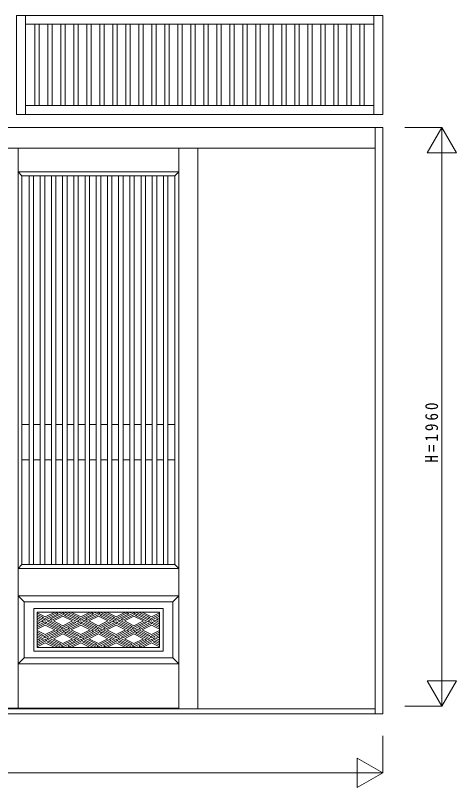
# Model space of a CAD drawing. Units: millimetres, scale not verified. Extents: x -13750 to 13750, y -10000 to 10000.
# Drawn here: x -2443 to -950, y -1548 to 1066 of the extents above; entities that cross this region are included whole.
import ezdxf

# ---------------------------------------------------------------- set-up
doc = ezdxf.new("R2010")
doc.units = ezdxf.units.MM
doc.header["$LTSCALE"] = 50
for name, color, linetype, lineweight in [('0-3_YKK_A1', 4, 'Continuous', 18), ('0-6_YKK_A2', 3, 'Continuous', 18), ('0-7_YKK_N1', 2, 'Continuous', 18)]:
    doc.layers.add(name, color=color, linetype=linetype, lineweight=lineweight)
doc.styles.add('ＭＳ ゴシック', font='')
doc.styles.get('ＭＳ ゴシック').set_extended_font_data('MS Gothic')

msp = doc.modelspace()

# ---------------------------------------------------------------- linework, layer by layer
at = {"layer": '0-3_YKK_A1'}
for p, q in [((-2439.5, 1066), (-2439.5, 731)), ((-1200, 1066), (-2439.5, 1066)), ((-2409.5, 1066), (-2409.5, 731)), ((-1230, 1066), (-1230, 731)), ((-1200, 731), (-1200, 1066)), ((-2409.5, 1036), (-1230, 1036)), ((-2377.25, 761), (-2377.25, 1036)), ((-2362.25, 761), (-2362.25, 1036)), ((-2333.25, 761), (-2333.25, 1036)), ((-2318.25, 761), (-2318.25, 1036)), ((-2289.25, 761), (-2289.25, 1036)), ((-2274.25, 761), (-2274.25, 1036)), ((-2245.25, 761), (-2245.25, 1036)), ((-2230.25, 761), (-2230.25, 1036)), ((-2201.25, 761), (-2201.25, 1036)), ((-2186.25, 761), (-2186.25, 1036)), ((-2157.25, 761), (-2157.25, 1036)), ((-2142.25, 761), (-2142.25, 1036)), ((-2113.25, 761), (-2113.25, 1036)), ((-2098.25, 761), (-2098.25, 1036)), ((-2069.25, 761), (-2069.25, 1036)), ((-2054.25, 761), (-2054.25, 1036)), ((-2025.25, 761), (-2025.25, 1036)), ((-2010.25, 761), (-2010.25, 1036)), ((-1981.25, 761), (-1981.25, 1036)), ((-1966.25, 761), (-1966.25, 1036)), ((-1937.25, 761), (-1937.25, 1036)), ((-1922.25, 761), (-1922.25, 1036)), ((-1893.25, 761), (-1893.25, 1036)), ((-1878.25, 761), (-1878.25, 1036)), ((-1849.25, 761), (-1849.25, 1036)), ((-1834.25, 761), (-1834.25, 1036)), ((-1805.25, 761), (-1805.25, 1036)), ((-1790.25, 761), (-1790.25, 1036)), ((-1761.25, 761), (-1761.25, 1036)), ((-1746.25, 761), (-1746.25, 1036)), ((-1717.25, 761), (-1717.25, 1036)), ((-1702.25, 761), (-1702.25, 1036)), ((-1673.25, 761), (-1673.25, 1036)), ((-1673.25, 761), (-1673.25, 1036)), ((-1658.25, 761), (-1658.25, 1036)), ((-1629.25, 761), (-1629.25, 1036)), ((-1614.25, 761), (-1614.25, 1036)), ((-1585.25, 761), (-1585.25, 1036)), ((-1570.25, 761), (-1570.25, 1036)), ((-1541.25, 761), (-1541.25, 1036)), ((-1526.25, 761), (-1526.25, 1036)), ((-1497.25, 761), (-1497.25, 1036)), ((-1482.25, 761), (-1482.25, 1036)), ((-1453.25, 761), (-1453.25, 1036)), ((-1438.25, 761), (-1438.25, 1036)), ((-1409.25, 761), (-1409.25, 1036)), ((-1394.25, 761), (-1394.25, 1036)), ((-1365.25, 761), (-1365.25, 1036)), ((-1350.25, 761), (-1350.25, 1036)), ((-1321.25, 761), (-1321.25, 1036)), ((-1306.25, 761), (-1306.25, 1036)), ((-1277.25, 761), (-1277.25, 1036)), ((-1262.25, 761), (-1262.25, 1036)), ((-1230, 761), (-2409.5, 761)), ((-2439.5, 731), (-1200, 731)), ((-2434, 617), (-2434, -1279)), ((-1890.25, 617), (-1890.25, -1279)), ((-1825.5, 617), (-1825.5, -1282)), ((-2421, 523), (-2434, 536)), ((-1890.25, 536), (-2434, 536)), ((-1903.25, 523), (-2421, 523)), ((-2421, 523), (-2421, -793)), ((-2396.9, -793), (-2396.9, 523)), ((-2381.9, -793), (-2381.9, 523)), ((-2359, -793), (-2359, 523)), ((-2344, -793), (-2344, 523)), ((-2321.1, -793), (-2321.1, 523)), ((-2306.1, -793), (-2306.1, 523)), ((-2283.2, -793), (-2283.2, 523)), ((-2268.2, -793), (-2268.2, 523)), ((-2245.3, -793), (-2245.3, 523)), ((-2230.3, -793), (-2230.3, 523)), ((-2207.4, -793), (-2207.4, 523)), ((-2192.4, -793), (-2192.4, 523)), ((-2169.5, -793), (-2169.5, 523)), ((-2154.5, -793), (-2154.5, 523)), ((-2131.6, -793), (-2131.6, 523)), ((-2116.6, -793), (-2116.6, 523)), ((-2093.7, -793), (-2093.7, 523)), ((-2078.7, -793), (-2078.7, 523)), ((-2055.8, -793), (-2055.8, 523)), ((-2040.8, -793), (-2040.8, 523)), ((-2017.9, -793), (-2017.9, 523)), ((-2002.9, -793), (-2002.9, 523)), ((-1980, -793), (-1980, 523)), ((-1965, -793), (-1965, 523)), ((-1942.1, -793), (-1942.1, 523)), ((-1927.1, -793), (-1927.1, 523)), ((-1903.25, 523), (-1890.25, 536)), ((-1903.25, -793), (-1903.25, 523)), ((-2396.9, -319), (-2421, -319)), ((-2359, -319), (-2381.9, -319)), ((-2321.1, -319), (-2344, -319)), ((-2283.2, -319), (-2306.1, -319)), ((-2245.3, -319), (-2268.2, -319)), ((-2207.4, -319), (-2230.3, -319)), ((-2169.5, -319), (-2192.4, -319)), ((-2131.6, -319), (-2154.5, -319)), ((-2093.7, -319), (-2116.6, -319)), ((-2055.8, -319), (-2078.7, -319)), ((-2017.9, -319), (-2040.8, -319)), ((-1980, -319), (-2002.9, -319)), ((-1942.1, -319), (-1965, -319)), ((-1903.25, -319), (-1927.1, -319)), ((-2396.9, -439), (-2421, -439)), ((-2359, -439), (-2381.9, -439)), ((-2321.1, -439), (-2344, -439)), ((-2283.2, -439), (-2306.1, -439)), ((-2245.3, -439), (-2268.2, -439)), ((-2207.4, -439), (-2230.3, -439)), ((-2169.5, -439), (-2192.4, -439)), ((-2131.6, -439), (-2154.5, -439)), ((-2093.7, -439), (-2116.6, -439)), ((-2055.8, -439), (-2078.7, -439)), ((-2017.9, -439), (-2040.8, -439)), ((-1980, -439), (-2002.9, -439)), ((-1942.1, -439), (-1965, -439)), ((-1903.25, -439), (-1927.1, -439)), ((-2421, -793), (-2434, -806)), ((-1890.25, -806), (-2434, -806)), ((-1903.25, -793), (-2421, -793)), ((-1903.25, -793), (-1890.25, -806)), ((-1890.25, -899), (-2434, -899)), ((-2414, -919), (-2434, -899)), ((-1890.25, -899), (-1910.25, -919)), ((-1910.25, -919), (-2414, -919)), ((-1910.25, -1109), (-1910.25, -919)), ((-1943.25, -942), (-2381, -942)), ((-2381, -942), (-2381, -1086)), ((-2369, -954), (-2369, -1074)), ((-2342.12, -970.03), (-2369, -956.59)), ((-2369, -962.18), (-2347.72, -972.82)), ((-2342.12, -970.03), (-2310.08, -954)), ((-2304.49, -956.8), (-2342.12, -975.62)), ((-2298.9, -959.59), (-2342.12, -981.21)), ((-2282.12, -956.8), (-2325.35, -978.41)), ((-2276.53, -959.59), (-2319.76, -981.21)), ((-2304.49, -956.8), (-2298.9, -959.59)), ((-2298.9, -954), (-2293.31, -956.8)), ((-2287.72, -954), (-2293.31, -956.8)), ((-2282.12, -956.8), (-2276.53, -959.59)), ((-2276.53, -954), (-2233.31, -975.62)), ((-2270.94, -962.39), (-2276.53, -965.18)), ((-2276.53, -965.18), (-2233.31, -986.8)), ((-2270.94, -962.39), (-2227.72, -984)), ((-2265.35, -954), (-2227.72, -972.82)), ((-2222.12, -970.03), (-2254.17, -954)), ((-2222.12, -970.03), (-2190.08, -954)), ((-2184.49, -956.8), (-2222.12, -975.62)), ((-2178.9, -959.59), (-2222.12, -981.21)), ((-2162.12, -956.8), (-2205.35, -978.41)), ((-2156.53, -959.59), (-2199.76, -981.21)), ((-2184.49, -956.8), (-2178.9, -959.59)), ((-2178.9, -954), (-2173.31, -956.8)), ((-2167.72, -954), (-2173.31, -956.8)), ((-2162.12, -956.8), (-2156.53, -959.59)), ((-2156.53, -954), (-2113.31, -975.62)), ((-2150.94, -962.39), (-2156.53, -965.18)), ((-2156.53, -965.18), (-2113.31, -986.8)), ((-2150.94, -962.39), (-2107.72, -984)), ((-2145.35, -954), (-2107.72, -972.82)), ((-2102.12, -970.03), (-2134.17, -954)), ((-2102.12, -970.03), (-2070.08, -954)), ((-2064.49, -956.8), (-2102.12, -975.62)), ((-2058.9, -959.59), (-2102.12, -981.21)), ((-2042.12, -956.8), (-2085.35, -978.41)), ((-2036.53, -959.59), (-2079.76, -981.21)), ((-2064.49, -956.8), (-2058.9, -959.59)), ((-2058.9, -954), (-2053.31, -956.8)), ((-2047.72, -954), (-2053.31, -956.8)), ((-2042.12, -956.8), (-2036.53, -959.59)), ((-2036.53, -954), (-1993.31, -975.62)), ((-2030.94, -962.39), (-2036.53, -965.18)), ((-2036.53, -965.18), (-1993.31, -986.8)), ((-2030.94, -962.39), (-1987.72, -984)), ((-2025.35, -954), (-1987.72, -972.82)), ((-1982.12, -970.03), (-2014.17, -954)), ((-1982.12, -970.03), (-1955.25, -956.59)), ((-1955.25, -962.18), (-1982.12, -975.62)), ((-1955.25, -1074), (-1955.25, -954)), ((-1943.25, -1086), (-1943.25, -942)), ((-2369, -967.77), (-2353.31, -975.62)), ((-2369, -973.36), (-2347.72, -984)), ((-2369, -978.95), (-2353.31, -986.8)), ((-2369, -989.05), (-2364.49, -986.8)), ((-2369, -1000.23), (-2342.12, -986.8)), ((-2369, -994.64), (-2358.9, -989.59)), ((-2369, -1005.82), (-2342.12, -992.39)), ((-2364.49, -986.8), (-2358.9, -989.59)), ((-2353.31, -975.62), (-2347.72, -972.82)), ((-2353.31, -986.8), (-2347.72, -984)), ((-2347.72, -978.41), (-2342.12, -975.62)), ((-2347.72, -978.41), (-2342.12, -981.21)), ((-2336.53, -989.59), (-2342.12, -986.8)), ((-2336.53, -989.59), (-2342.12, -992.39)), ((-2330.94, -981.21), (-2336.53, -984)), ((-2293.31, -1005.62), (-2336.53, -984)), ((-2330.94, -992.39), (-2336.53, -995.18)), ((-2287.72, -1002.82), (-2330.94, -981.21)), ((-2287.72, -1014), (-2330.94, -992.39)), ((-2319.76, -981.21), (-2325.35, -978.41)), ((-2282.12, -967.98), (-2314.17, -984)), ((-2282.12, -1000.03), (-2314.17, -984)), ((-2287.72, -1008.41), (-2244.49, -986.8)), ((-2282.12, -967.98), (-2250.08, -984)), ((-2282.12, -1000.03), (-2250.08, -984)), ((-2282.12, -1011.21), (-2238.9, -989.59)), ((-2265.35, -1008.41), (-2222.12, -986.8)), ((-2259.76, -1011.21), (-2222.12, -992.39)), ((-2244.49, -986.8), (-2238.9, -989.59)), ((-2233.31, -975.62), (-2227.72, -972.82)), ((-2233.31, -986.8), (-2227.72, -984)), ((-2227.72, -978.41), (-2222.12, -975.62)), ((-2227.72, -978.41), (-2222.12, -981.21)), ((-2216.53, -989.59), (-2222.12, -986.8)), ((-2216.53, -989.59), (-2222.12, -992.39)), ((-2210.94, -981.21), (-2216.53, -984)), ((-2173.31, -1005.62), (-2216.53, -984)), ((-2210.94, -992.39), (-2216.53, -995.18)), ((-2167.72, -1002.82), (-2210.94, -981.21)), ((-2167.72, -1014), (-2210.94, -992.39)), ((-2199.76, -981.21), (-2205.35, -978.41)), ((-2162.12, -967.98), (-2194.17, -984)), ((-2162.12, -1000.03), (-2194.17, -984)), ((-2167.72, -1008.41), (-2124.49, -986.8)), ((-2162.12, -967.98), (-2130.08, -984)), ((-2162.12, -1000.03), (-2130.08, -984)), ((-2162.12, -1011.21), (-2118.9, -989.59)), ((-2145.35, -1008.41), (-2102.12, -986.8)), ((-2139.76, -1011.21), (-2102.12, -992.39)), ((-2124.49, -986.8), (-2118.9, -989.59)), ((-2113.31, -975.62), (-2107.72, -972.82)), ((-2113.31, -986.8), (-2107.72, -984)), ((-2107.72, -978.41), (-2102.12, -975.62)), ((-2107.72, -978.41), (-2102.12, -981.21)), ((-2096.53, -989.59), (-2102.12, -986.8)), ((-2096.53, -989.59), (-2102.12, -992.39)), ((-2090.94, -981.21), (-2096.53, -984)), ((-2053.31, -1005.62), (-2096.53, -984)), ((-2090.94, -992.39), (-2096.53, -995.18)), ((-2047.72, -1002.82), (-2090.94, -981.21)), ((-2047.72, -1014), (-2090.94, -992.39)), ((-2079.76, -981.21), (-2085.35, -978.41)), ((-2042.12, -967.98), (-2074.17, -984)), ((-2042.12, -1000.03), (-2074.17, -984)), ((-2047.72, -1008.41), (-2004.49, -986.8)), ((-2042.12, -967.98), (-2010.08, -984)), ((-2042.12, -1000.03), (-2010.08, -984)), ((-2042.12, -1011.21), (-1998.9, -989.59)), ((-2025.35, -1008.41), (-1982.12, -986.8)), ((-2019.76, -1011.21), (-1982.12, -992.39)), ((-2004.49, -986.8), (-1998.9, -989.59)), ((-1993.31, -975.62), (-1987.72, -972.82)), ((-1993.31, -986.8), (-1987.72, -984)), ((-1987.72, -978.41), (-1982.12, -975.62)), ((-1987.72, -978.41), (-1982.12, -981.21)), ((-1955.25, -967.77), (-1982.12, -981.21)), ((-1976.53, -989.59), (-1982.12, -986.8)), ((-1976.53, -989.59), (-1982.12, -992.39)), ((-1970.94, -981.21), (-1976.53, -984)), ((-1955.25, -994.64), (-1976.53, -984)), ((-1970.94, -992.39), (-1976.53, -995.18)), ((-1955.25, -989.05), (-1970.94, -981.21)), ((-1955.25, -1000.23), (-1970.94, -992.39)), ((-1955.25, -973.36), (-1965.35, -978.41)), ((-1959.76, -981.21), (-1965.35, -978.41)), ((-1955.25, -978.95), (-1959.76, -981.21)), ((-2342.12, -997.98), (-2369, -1011.41)), ((-2342.12, -1030.03), (-2369, -1016.59)), ((-2342.12, -997.98), (-2310.08, -1014)), ((-2342.12, -1030.03), (-2310.08, -1014)), ((-2304.49, -1016.8), (-2342.12, -1035.62)), ((-2298.9, -1014), (-2336.53, -995.18)), ((-2282.12, -1016.8), (-2325.35, -1038.41)), ((-2304.49, -1016.8), (-2298.9, -1019.59)), ((-2298.9, -1014), (-2293.31, -1016.8)), ((-2293.31, -1005.62), (-2287.72, -1002.82)), ((-2287.72, -1014), (-2293.31, -1016.8)), ((-2282.12, -1011.21), (-2287.72, -1008.41)), ((-2282.12, -1016.8), (-2276.53, -1019.59)), ((-2276.53, -1014), (-2270.94, -1011.21)), ((-2276.53, -1014), (-2233.31, -1035.62)), ((-2265.35, -1014), (-2270.94, -1011.21)), ((-2259.76, -1011.21), (-2265.35, -1008.41)), ((-2265.35, -1014), (-2227.72, -1032.82)), ((-2222.12, -997.98), (-2254.17, -1014)), ((-2222.12, -1030.03), (-2254.17, -1014)), ((-2222.12, -997.98), (-2190.08, -1014)), ((-2222.12, -1030.03), (-2190.08, -1014)), ((-2184.49, -1016.8), (-2222.12, -1035.62)), ((-2178.9, -1014), (-2216.53, -995.18)), ((-2162.12, -1016.8), (-2205.35, -1038.41)), ((-2184.49, -1016.8), (-2178.9, -1019.59)), ((-2178.9, -1014), (-2173.31, -1016.8)), ((-2173.31, -1005.62), (-2167.72, -1002.82)), ((-2167.72, -1014), (-2173.31, -1016.8)), ((-2162.12, -1011.21), (-2167.72, -1008.41)), ((-2162.12, -1016.8), (-2156.53, -1019.59)), ((-2156.53, -1014), (-2150.94, -1011.21)), ((-2156.53, -1014), (-2113.31, -1035.62)), ((-2145.35, -1014), (-2150.94, -1011.21)), ((-2139.76, -1011.21), (-2145.35, -1008.41)), ((-2145.35, -1014), (-2107.72, -1032.82)), ((-2102.12, -997.98), (-2134.17, -1014)), ((-2102.12, -1030.03), (-2134.17, -1014)), ((-2102.12, -997.98), (-2070.08, -1014)), ((-2102.12, -1030.03), (-2070.08, -1014)), ((-2064.49, -1016.8), (-2102.12, -1035.62)), ((-2058.9, -1014), (-2096.53, -995.18)), ((-2042.12, -1016.8), (-2085.35, -1038.41)), ((-2064.49, -1016.8), (-2058.9, -1019.59)), ((-2058.9, -1014), (-2053.31, -1016.8)), ((-2053.31, -1005.62), (-2047.72, -1002.82)), ((-2047.72, -1014), (-2053.31, -1016.8)), ((-2042.12, -1011.21), (-2047.72, -1008.41)), ((-2042.12, -1016.8), (-2036.53, -1019.59)), ((-2036.53, -1014), (-2030.94, -1011.21)), ((-2036.53, -1014), (-1993.31, -1035.62)), ((-2025.35, -1014), (-2030.94, -1011.21)), ((-2019.76, -1011.21), (-2025.35, -1008.41)), ((-2025.35, -1014), (-1987.72, -1032.82)), ((-1982.12, -997.98), (-2014.17, -1014)), ((-1982.12, -1030.03), (-2014.17, -1014)), ((-1982.12, -997.98), (-1955.25, -1011.41)), ((-1982.12, -1030.03), (-1955.25, -1016.59)), ((-1955.25, -1005.82), (-1976.53, -995.18)), ((-2369, -1022.18), (-2347.72, -1032.82)), ((-2369, -1027.77), (-2353.31, -1035.62)), ((-2369, -1033.36), (-2347.72, -1044)), ((-2369, -1038.95), (-2353.31, -1046.8)), ((-2353.31, -1035.62), (-2347.72, -1032.82)), ((-2353.31, -1046.8), (-2347.72, -1044)), ((-2347.72, -1038.41), (-2342.12, -1035.62)), ((-2347.72, -1038.41), (-2342.12, -1041.21)), ((-2298.9, -1019.59), (-2342.12, -1041.21)), ((-2330.94, -1041.21), (-2336.53, -1044)), ((-2293.31, -1065.62), (-2336.53, -1044)), ((-2287.72, -1062.82), (-2330.94, -1041.21)), ((-2319.76, -1041.21), (-2325.35, -1038.41)), ((-2276.53, -1019.59), (-2319.76, -1041.21)), ((-2282.12, -1027.98), (-2314.17, -1044)), ((-2282.12, -1060.03), (-2314.17, -1044)), ((-2282.12, -1027.98), (-2250.08, -1044)), ((-2282.12, -1060.03), (-2250.08, -1044)), ((-2270.94, -1022.39), (-2276.53, -1025.18)), ((-2276.53, -1025.18), (-2233.31, -1046.8)), ((-2270.94, -1022.39), (-2227.72, -1044)), ((-2233.31, -1035.62), (-2227.72, -1032.82)), ((-2233.31, -1046.8), (-2227.72, -1044)), ((-2227.72, -1038.41), (-2222.12, -1035.62)), ((-2227.72, -1038.41), (-2222.12, -1041.21)), ((-2178.9, -1019.59), (-2222.12, -1041.21)), ((-2210.94, -1041.21), (-2216.53, -1044)), ((-2173.31, -1065.62), (-2216.53, -1044)), ((-2167.72, -1062.82), (-2210.94, -1041.21)), ((-2199.76, -1041.21), (-2205.35, -1038.41)), ((-2156.53, -1019.59), (-2199.76, -1041.21)), ((-2162.12, -1027.98), (-2194.17, -1044)), ((-2162.12, -1060.03), (-2194.17, -1044)), ((-2162.12, -1027.98), (-2130.08, -1044)), ((-2162.12, -1060.03), (-2130.08, -1044)), ((-2150.94, -1022.39), (-2156.53, -1025.18)), ((-2156.53, -1025.18), (-2113.31, -1046.8)), ((-2150.94, -1022.39), (-2107.72, -1044)), ((-2113.31, -1035.62), (-2107.72, -1032.82)), ((-2113.31, -1046.8), (-2107.72, -1044)), ((-2107.72, -1038.41), (-2102.12, -1035.62)), ((-2107.72, -1038.41), (-2102.12, -1041.21)), ((-2058.9, -1019.59), (-2102.12, -1041.21)), ((-2090.94, -1041.21), (-2096.53, -1044)), ((-2053.31, -1065.62), (-2096.53, -1044)), ((-2047.72, -1062.82), (-2090.94, -1041.21)), ((-2079.76, -1041.21), (-2085.35, -1038.41)), ((-2036.53, -1019.59), (-2079.76, -1041.21)), ((-2042.12, -1027.98), (-2074.17, -1044)), ((-2042.12, -1060.03), (-2074.17, -1044)), ((-2042.12, -1027.98), (-2010.08, -1044)), ((-2042.12, -1060.03), (-2010.08, -1044)), ((-2030.94, -1022.39), (-2036.53, -1025.18)), ((-2036.53, -1025.18), (-1993.31, -1046.8)), ((-2030.94, -1022.39), (-1987.72, -1044)), ((-1993.31, -1035.62), (-1987.72, -1032.82)), ((-1993.31, -1046.8), (-1987.72, -1044)), ((-1987.72, -1038.41), (-1982.12, -1035.62)), ((-1987.72, -1038.41), (-1982.12, -1041.21)), ((-1955.25, -1022.18), (-1982.12, -1035.62)), ((-1955.25, -1027.77), (-1982.12, -1041.21)), ((-1970.94, -1041.21), (-1976.53, -1044)), ((-1955.25, -1054.64), (-1976.53, -1044)), ((-1955.25, -1049.05), (-1970.94, -1041.21)), ((-1955.25, -1033.36), (-1965.35, -1038.41)), ((-1959.76, -1041.21), (-1965.35, -1038.41)), ((-1955.25, -1038.95), (-1959.76, -1041.21)), ((-2369, -1060.23), (-2342.12, -1046.8)), ((-2369, -1049.05), (-2364.49, -1046.8)), ((-2369, -1054.64), (-2358.9, -1049.59)), ((-2369, -1065.82), (-2342.12, -1052.39)), ((-2342.12, -1057.98), (-2369, -1071.41)), ((-2364.49, -1046.8), (-2358.9, -1049.59)), ((-2336.53, -1049.59), (-2342.12, -1046.8)), ((-2336.53, -1049.59), (-2342.12, -1052.39)), ((-2342.12, -1057.98), (-2310.08, -1074)), ((-2330.94, -1052.39), (-2336.53, -1055.18)), ((-2298.9, -1074), (-2336.53, -1055.18)), ((-2287.72, -1074), (-2330.94, -1052.39)), ((-2293.31, -1065.62), (-2287.72, -1062.82)), ((-2287.72, -1068.41), (-2244.49, -1046.8)), ((-2282.12, -1071.21), (-2287.72, -1068.41)), ((-2282.12, -1071.21), (-2238.9, -1049.59)), ((-2276.53, -1074), (-2270.94, -1071.21)), ((-2265.35, -1074), (-2270.94, -1071.21)), ((-2265.35, -1068.41), (-2222.12, -1046.8)), ((-2259.76, -1071.21), (-2265.35, -1068.41)), ((-2259.76, -1071.21), (-2222.12, -1052.39)), ((-2222.12, -1057.98), (-2254.17, -1074)), ((-2244.49, -1046.8), (-2238.9, -1049.59)), ((-2216.53, -1049.59), (-2222.12, -1046.8)), ((-2216.53, -1049.59), (-2222.12, -1052.39)), ((-2222.12, -1057.98), (-2190.08, -1074)), ((-2210.94, -1052.39), (-2216.53, -1055.18)), ((-2178.9, -1074), (-2216.53, -1055.18)), ((-2167.72, -1074), (-2210.94, -1052.39)), ((-2173.31, -1065.62), (-2167.72, -1062.82)), ((-2167.72, -1068.41), (-2124.49, -1046.8)), ((-2162.12, -1071.21), (-2167.72, -1068.41)), ((-2162.12, -1071.21), (-2118.9, -1049.59)), ((-2156.53, -1074), (-2150.94, -1071.21)), ((-2145.35, -1074), (-2150.94, -1071.21)), ((-2145.35, -1068.41), (-2102.12, -1046.8)), ((-2139.76, -1071.21), (-2145.35, -1068.41)), ((-2139.76, -1071.21), (-2102.12, -1052.39)), ((-2102.12, -1057.98), (-2134.17, -1074)), ((-2124.49, -1046.8), (-2118.9, -1049.59)), ((-2096.53, -1049.59), (-2102.12, -1046.8)), ((-2096.53, -1049.59), (-2102.12, -1052.39)), ((-2102.12, -1057.98), (-2070.08, -1074)), ((-2090.94, -1052.39), (-2096.53, -1055.18)), ((-2058.9, -1074), (-2096.53, -1055.18)), ((-2047.72, -1074), (-2090.94, -1052.39)), ((-2053.31, -1065.62), (-2047.72, -1062.82)), ((-2047.72, -1068.41), (-2004.49, -1046.8)), ((-2042.12, -1071.21), (-2047.72, -1068.41)), ((-2042.12, -1071.21), (-1998.9, -1049.59)), ((-2036.53, -1074), (-2030.94, -1071.21)), ((-2025.35, -1074), (-2030.94, -1071.21)), ((-2025.35, -1068.41), (-1982.12, -1046.8)), ((-2019.76, -1071.21), (-2025.35, -1068.41)), ((-2019.76, -1071.21), (-1982.12, -1052.39)), ((-1982.12, -1057.98), (-2014.17, -1074)), ((-2004.49, -1046.8), (-1998.9, -1049.59)), ((-1976.53, -1049.59), (-1982.12, -1046.8)), ((-1976.53, -1049.59), (-1982.12, -1052.39)), ((-1982.12, -1057.98), (-1955.25, -1071.41)), ((-1970.94, -1052.39), (-1976.53, -1055.18)), ((-1955.25, -1065.82), (-1976.53, -1055.18)), ((-1955.25, -1060.23), (-1970.94, -1052.39)), ((-2381, -1086), (-1943.25, -1086)), ((-2369, -1074), (-1955.25, -1074)), ((-2414, -1109), (-1910.25, -1109)), ((-1910.25, -1109), (-1890.25, -1129)), ((-1890.25, -1129), (-2434, -1129)), ((-3109.75, -1279), (-1890.5, -1279))]:
    msp.add_line(p, q, dxfattribs=at)
for points in [[(-2434, -1129), (-2414, -1109), (-2414, -919)], [(-1955.25, -954), (-2369, -954), (-2369, -1074)]]:
    msp.add_lwpolyline(points, dxfattribs=at)
at = {"layer": '0-6_YKK_A2'}
for p, q in [((-1200, 687), (-3800, 687)), ((-1225, -1298), (-1225, 687)), ((-1200, -1298), (-1200, 687)), ((-3775, 617), (-1225, 617)), ((-1200, -1298), (-3800, -1298)), ((-1225, -1282), (-3775, -1282))]:
    msp.add_line(p, q, dxfattribs=at)
at = {"layer": '0-7_YKK_N1'}
for p, q in [((-1125, 687), (-1000, 687)), ((-1050, 600.4), (-1000, 687)), ((-1000, -1273), (-1000, 687)), ((-1000, 687), (-950, 600.4)), ((-1050, 600.4), (-950, 600.4)), ((-1050, -1186.4), (-1000, -1273)), ((-1050, -1186.4), (-950, -1186.4)), ((-1000, -1273), (-950, -1186.4)), ((-1125, -1273), (-1000, -1273)), ((-1200, -1373), (-1200, -1498)), ((-1286.6, -1448), (-1200, -1498)), ((-1286.6, -1448), (-1286.6, -1548)), ((-1200, -1498), (-3800, -1498)), ((-1286.6, -1548), (-1200, -1498))]:
    msp.add_line(p, q, dxfattribs=at)

# ---------------------------------------------------------------- texts
at = {"layer": '0-7_YKK_N1', "color": 7, "insert": (-1012, -448), "char_height": 43.99, "attachment_point": 7, "rotation": 90, "style": 'ＭＳ ゴシック'}
msp.add_mtext('\\T1.4;\\W0.85;H=1960', dxfattribs=at)

doc.saveas('drawing.dxf')
